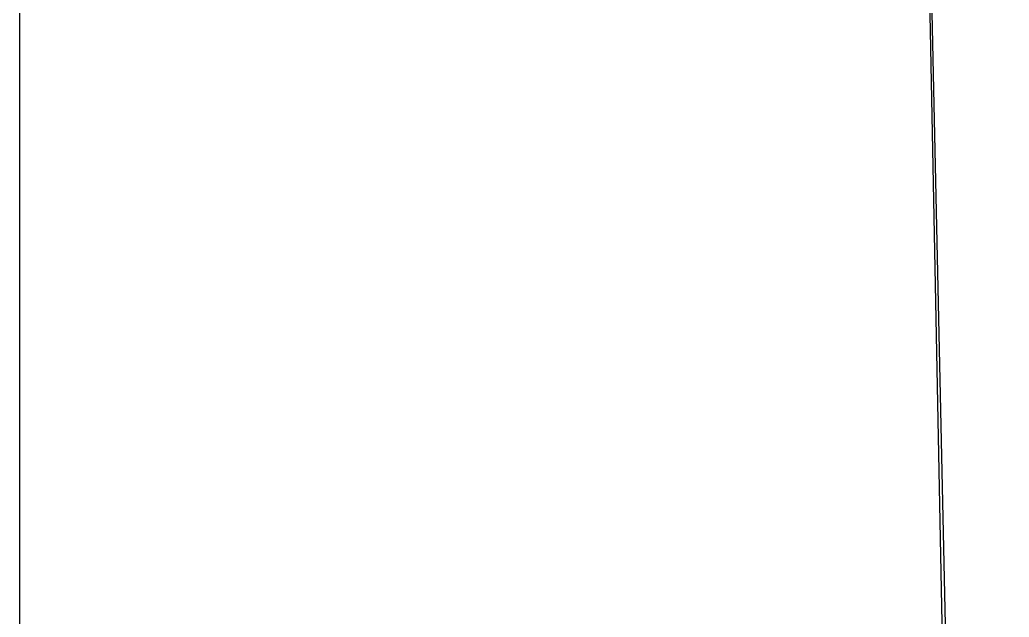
# Model space of a CAD drawing. Header units: millimetres. Extents: x 63 to 648, y -930 to -271.
# Drawn here: x 63.39 to 106.55, y -747.17 to -721.09 of the extents above; entities that cross this region are included whole.
import ezdxf

# ---------------------------------------------------------------- set-up
doc = ezdxf.new("R2010")
doc.units = ezdxf.units.MM
doc.header["$LTSCALE"] = 16.335
doc.layers.get('0').update_dxf_attribs({"linetype": 'CONTINUOUS'})
doc.layers.add('7_ALL_FEATURES', color=7, linetype='CONTINUOUS')

msp = doc.modelspace()

# ---------------------------------------------------------------- linework, layer by layer
msp.add_lwpolyline([(63.39236075802091, -610.6265031251933), (593.3652900413744, -610.6265031251933), (593.3652900413744, -930.2283120503982), (63.39236075802091, -930.2283120503982)], close=True)
at = {"layer": '7_ALL_FEATURES', "color": 6, "linetype": 'Continuous'}
for q in [(105.713581170019, -837.56004872423), (105.387668082519, -837.56004872423)]:
    msp.add_line((102.087668082519, -670.56004872423), q, dxfattribs=at)

doc.saveas('drawing.dxf')
